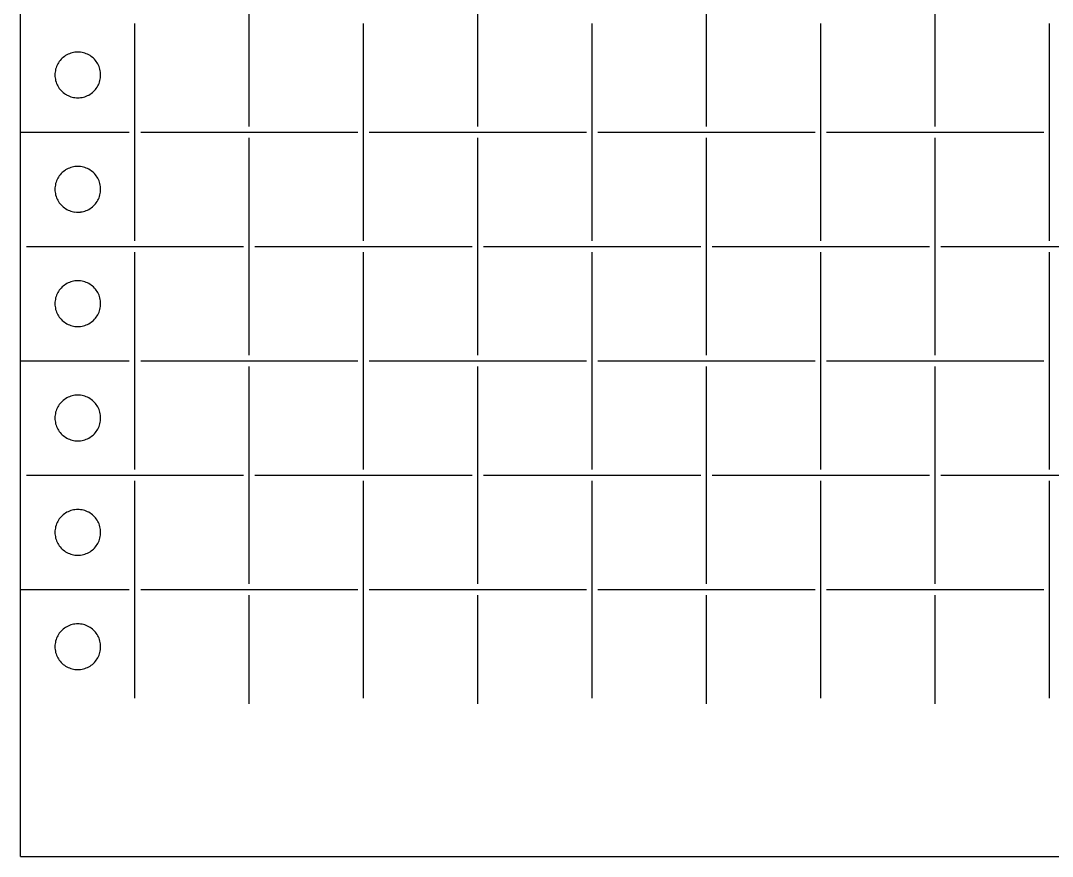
# Model space of a CAD drawing. Extents: x -1 to 369, y 33 to 428.
# Drawn here: x 49 to 193.4, y 33.2 to 150.1 of the extents above; entities that cross this region are included whole.
import ezdxf

# ---------------------------------------------------------------- set-up
doc = ezdxf.new("R2010")
doc.units = 0

msp = doc.modelspace()

# ---------------------------------------------------------------- linework, layer by layer
for p, q in [((49.0009, 33.2103), (49.0009, 395.877)), ((81.0009, 135.344), (81.0009, 165.744)), ((113.001, 135.344), (113.001, 165.744)), ((145.001, 135.344), (145.001, 165.744)), ((177.001, 135.344), (177.001, 165.744)), ((65.0009, 119.344), (65.0009, 149.744)), ((97.0009, 119.344), (97.0009, 149.744)), ((129.001, 119.344), (129.001, 149.744)), ((161.001, 119.344), (161.001, 149.744)), ((193.001, 119.344), (193.001, 149.744)), ((54.4121, 144.424), (54.299107, 144.257715)), ((54.5353, 144.583), (54.412088, 144.42416)), ((54.6682, 144.734), (54.535257, 144.583206)), ((54.8104, 144.876), (54.66825, 144.73385)), ((54.9612, 145.009), (54.810409, 144.876057)), ((55.12, 145.132), (54.961154, 145.00879)), ((55.2863, 145.245), (55.120035, 145.132004)), ((55.4593, 145.348), (55.286264, 145.245669)), ((55.6384, 145.439), (55.459282, 145.347732)), ((55.8229, 145.519), (55.638406, 145.439162)), ((56.0121, 145.587), (55.822958, 145.518905)), ((56.2051, 145.643), (56.012052, 145.586914)), ((56.4013, 145.687), (56.205113, 145.643148)), ((56.5998, 145.718), (56.401246, 145.686552)), ((56.8, 145.737), (56.599865, 145.718091)), ((57.0009, 145.744), (56.799969, 145.737678)), ((57.2018, 145.737), (57.000872, 145.743322)), ((57.402, 145.718), (57.201862, 145.736909)), ((57.6005, 145.687), (57.401946, 145.718448)), ((57.7967, 145.643), (57.600513, 145.686852)), ((57.9898, 145.587), (57.7967, 145.643)), ((58.1789, 145.519), (57.989755, 145.587095)), ((58.3634, 145.439), (58.178906, 145.518838)), ((58.5425, 145.348), (58.363382, 145.439268)), ((58.7156, 145.245), (58.542564, 145.347331)), ((58.8818, 145.132), (58.715535, 145.244996)), ((59.0407, 145.009), (58.881857, 145.13221)), ((59.1915, 144.876), (59.040706, 145.008943)), ((59.3336, 144.734), (59.19145, 144.87615)), ((59.4665, 144.583), (59.333557, 144.733794)), ((59.5898, 144.424), (59.466588, 144.58284)), ((59.7028, 144.258), (59.589807, 144.424285)), ((53.8576, 143.143), (53.826152, 142.944429)), ((53.9014, 143.339), (53.857546, 143.142827)), ((53.9575, 143.532), (53.901414, 143.33896)), ((54.0256, 143.722), (53.957505, 143.532855)), ((54.1055, 143.906), (54.025662, 143.721483)), ((54.1967, 144.085), (54.105435, 143.905902)), ((54.2991, 144.258), (54.196766, 144.08497)), ((59.8051, 144.085), (59.702769, 144.25803)), ((59.8964, 143.906), (59.805132, 144.085098)), ((59.9762, 143.722), (59.896362, 143.906517)), ((60.0443, 143.532), (59.976205, 143.721145)), ((60.1004, 143.339), (60.044314, 143.53204)), ((60.1442, 143.143), (60.100348, 143.339173)), ((60.1757, 142.945), (60.144252, 143.143571)), ((53.8072, 142.744), (53.800878, 142.543058)), ((53.8009, 142.544), (53.807222, 142.343086)), ((53.8261, 142.945), (53.807191, 142.744876)), ((53.8072, 142.343), (53.826109, 142.142848)), ((53.8261, 142.142), (53.857548, 141.943457)), ((53.8576, 141.944), (53.901454, 141.747799)), ((53.9014, 141.748), (53.957486, 141.55496)), ((53.9575, 141.555), (54.025595, 141.365855)), ((59.9762, 141.366), (60.044294, 141.555145)), ((60.0443, 141.555), (60.100386, 141.74804)), ((60.1004, 141.748), (60.144252, 141.944201)), ((60.1442, 141.944), (60.175648, 142.142543)), ((60.1946, 142.744), (60.175691, 142.944124)), ((60.1757, 142.142), (60.194609, 142.342152)), ((60.2009, 142.544), (60.194578, 142.744942)), ((60.1946, 142.343), (60.200922, 142.543914)), ((54.0256, 141.366), (54.105438, 141.181511)), ((54.1055, 141.181), (54.196765, 141.001874)), ((54.1967, 141.002), (54.299034, 140.82897)), ((54.2991, 140.829), (54.412093, 140.662743)), ((54.4121, 140.663), (54.535312, 140.504137)), ((54.5353, 140.504), (54.668243, 140.353209)), ((54.6682, 140.353), (54.81035, 140.210873)), ((54.8104, 140.211), (54.961191, 140.078045)), ((54.9612, 140.078), (55.120046, 139.954782)), ((58.8818, 139.955), (59.040643, 140.078218)), ((59.0407, 140.078), (59.191494, 140.210955)), ((59.1915, 140.211), (59.33365, 140.353127)), ((59.3336, 140.353), (59.466543, 140.503791)), ((59.4665, 140.504), (59.589712, 140.662863)), ((59.5898, 140.663), (59.702793, 140.829257)), ((59.7028, 140.829), (59.805131, 141.00203)), ((59.8051, 141.002), (59.896368, 141.181126)), ((59.8964, 141.181), (59.976238, 141.365489)), ((55.12, 139.955), (55.286265, 139.842027)), ((55.2863, 139.842), (55.459336, 139.739666)), ((55.4593, 139.739), (55.638418, 139.647729)), ((55.6384, 139.648), (55.822894, 139.568159)), ((55.8229, 139.568), (56.012042, 139.4999)), ((56.0121, 139.5), (56.205148, 139.443923)), ((56.2051, 139.444), (56.401287, 139.400143)), ((56.4013, 139.4), (56.599854, 139.368561)), ((56.5998, 139.369), (56.799935, 139.350091)), ((56.8, 139.35), (57.000931, 139.343791)), ((57.0009, 139.344), (57.201828, 139.350209)), ((57.2018, 139.35), (57.401938, 139.368909)), ((57.402, 139.369), (57.600554, 139.40044)), ((57.6005, 139.4), (57.796687, 139.443857)), ((57.7967, 139.444), (57.989745, 139.500077)), ((57.9898, 139.5), (58.178945, 139.5681)), ((58.1789, 139.568), (58.363394, 139.647841)), ((58.3634, 139.648), (58.542518, 139.739271)), ((58.5425, 139.739), (58.715536, 139.841334)), ((58.7156, 139.842), (58.881865, 139.954973)), ((49.0009, 134.544), (64.2009, 134.544)), ((65.8009, 134.544), (96.2009, 134.544)), ((97.8009, 134.544), (128.201, 134.544)), ((129.801, 134.544), (160.201, 134.544)), ((161.801, 134.544), (192.201, 134.544)), ((81.0009, 103.344), (81.0009, 133.744)), ((113.001, 103.344), (113.001, 133.744)), ((145.001, 103.344), (145.001, 133.744)), ((177.001, 103.344), (177.001, 133.744)), ((54.5353, 128.583), (54.412088, 128.424165)), ((54.6682, 128.734), (54.535257, 128.583209)), ((54.8104, 128.876), (54.66825, 128.733845)), ((54.9612, 129.009), (54.810409, 128.876073)), ((55.12, 129.132), (54.961154, 129.008782)), ((55.2863, 129.245), (55.120035, 129.131998)), ((55.4593, 129.348), (55.286264, 129.245666)), ((55.6384, 129.439), (55.459282, 129.347729)), ((55.8229, 129.519), (55.638406, 129.439159)), ((56.0121, 129.587), (55.822958, 129.5189)), ((56.2051, 129.643), (56.012052, 129.586923)), ((56.4013, 129.687), (56.205113, 129.643143)), ((56.5998, 129.718), (56.401246, 129.68656)), ((56.8, 129.737), (56.599865, 129.718091)), ((57.0009, 129.744), (56.799969, 129.737791)), ((57.2018, 129.737), (57.000872, 129.743209)), ((57.402, 129.718), (57.201862, 129.736909)), ((57.6005, 129.687), (57.401946, 129.71844)), ((57.7967, 129.643), (57.600513, 129.686857)), ((57.9898, 129.587), (57.796755, 129.643077)), ((58.1789, 129.519), (57.989755, 129.5871)), ((58.3634, 129.439), (58.178906, 129.518841)), ((58.5425, 129.348), (58.363382, 129.439271)), ((58.7156, 129.245), (58.542564, 129.347334)), ((58.8818, 129.132), (58.715535, 129.245002)), ((59.0407, 129.009), (58.881857, 129.132218)), ((59.1915, 128.876), (59.040706, 129.008927)), ((59.3336, 128.734), (59.19145, 128.876155)), ((59.4665, 128.583), (59.333557, 128.733791)), ((59.5898, 128.424), (59.466588, 128.582835)), ((53.8576, 127.143), (53.826152, 126.944429)), ((53.9014, 127.339), (53.857546, 127.142827)), ((53.9575, 127.532), (53.901414, 127.33896)), ((54.0256, 127.722), (53.957505, 127.532855)), ((54.1055, 127.906), (54.025662, 127.721483)), ((54.1967, 128.085), (54.105435, 127.905902)), ((54.2991, 128.258), (54.196766, 128.08497)), ((54.4121, 128.424), (54.299107, 128.257715)), ((59.7028, 128.258), (59.589807, 128.424285)), ((59.8051, 128.085), (59.702769, 128.25803)), ((59.8964, 127.906), (59.805132, 128.085098)), ((59.9762, 127.722), (59.896362, 127.906517)), ((60.0443, 127.532), (59.976205, 127.721145)), ((60.1004, 127.339), (60.044314, 127.53204)), ((60.1442, 127.143), (60.100348, 127.339173)), ((60.1757, 126.945), (60.144252, 127.143571)), ((53.8072, 126.745), (53.800878, 126.544058)), ((53.8009, 126.544), (53.807222, 126.343086)), ((53.8261, 126.945), (53.807191, 126.744876)), ((53.8072, 126.343), (53.826109, 126.142848)), ((53.8261, 126.143), (53.857548, 125.944457)), ((53.8576, 125.944), (53.901454, 125.747799)), ((53.9014, 125.748), (53.957486, 125.55496)), ((60.0443, 125.555), (60.100386, 125.74804)), ((60.1004, 125.748), (60.144252, 125.944201)), ((60.1442, 125.944), (60.175648, 126.142543)), ((60.1946, 126.745), (60.175691, 126.945124)), ((60.1757, 126.143), (60.194609, 126.343152)), ((60.2009, 126.544), (60.194578, 126.744942)), ((60.1946, 126.343), (60.200922, 126.543914)), ((53.9575, 125.555), (54.025595, 125.365855)), ((54.0256, 125.366), (54.105438, 125.181511)), ((54.1055, 125.181), (54.196765, 125.001874)), ((54.1967, 125.002), (54.299034, 124.82897)), ((54.2991, 124.829), (54.412093, 124.662743)), ((54.4121, 124.663), (54.535312, 124.504137)), ((54.5353, 124.504), (54.668243, 124.353209)), ((54.6682, 124.353), (54.81035, 124.210845)), ((54.8104, 124.211), (54.961191, 124.078073)), ((59.0407, 124.078), (59.191494, 124.210927)), ((59.1915, 124.211), (59.33365, 124.353155)), ((59.3336, 124.353), (59.466543, 124.503791)), ((59.4665, 124.504), (59.589712, 124.662863)), ((59.5898, 124.663), (59.702793, 124.829257)), ((59.7028, 124.829), (59.805131, 125.00203)), ((59.8051, 125.002), (59.896368, 125.181126)), ((59.8964, 125.181), (59.976238, 125.365489)), ((59.9762, 125.366), (60.044294, 125.555145)), ((54.9612, 124.078), (55.120046, 123.954782)), ((55.12, 123.955), (55.286265, 123.841998)), ((55.2863, 123.842), (55.459336, 123.739666)), ((55.4593, 123.739), (55.638418, 123.647758)), ((55.6384, 123.648), (55.822894, 123.568159)), ((55.8229, 123.568), (56.012042, 123.4999)), ((56.0121, 123.5), (56.205148, 123.443922)), ((56.2051, 123.444), (56.401287, 123.400143)), ((56.4013, 123.4), (56.599854, 123.368532)), ((56.5998, 123.369), (56.799935, 123.350091)), ((56.8, 123.35), (57.000931, 123.343791)), ((57.0009, 123.344), (57.201828, 123.350209)), ((57.2018, 123.35), (57.401938, 123.368909)), ((57.402, 123.369), (57.600554, 123.400468)), ((57.6005, 123.4), (57.796687, 123.443857)), ((57.7967, 123.444), (57.989745, 123.500078)), ((57.9898, 123.5), (58.178945, 123.5681)), ((58.1789, 123.568), (58.363394, 123.647841)), ((58.3634, 123.648), (58.542518, 123.739242)), ((58.5425, 123.739), (58.715536, 123.841334)), ((58.7156, 123.842), (58.881865, 123.955002)), ((58.8818, 123.955), (59.040643, 124.078218)), ((49.8009, 118.544), (80.2009, 118.544)), ((81.8009, 118.544), (112.201, 118.544)), ((113.801, 118.544), (144.201, 118.544)), ((145.801, 118.544), (176.201, 118.544)), ((177.801, 118.544), (208.201, 118.544)), ((65.0009, 87.3436), (65.0009, 117.744)), ((97.0009, 87.3436), (97.0009, 117.744)), ((129.001, 87.3436), (129.001, 117.744)), ((161.001, 87.3436), (161.001, 117.744)), ((193.001, 87.3436), (193.001, 117.744)), ((54.6682, 112.734), (54.535257, 112.583209)), ((54.8104, 112.876), (54.66825, 112.733845)), ((54.9612, 113.009), (54.810409, 112.876073)), ((55.12, 113.132), (54.961154, 113.008782)), ((55.2863, 113.245), (55.120035, 113.131998)), ((55.4593, 113.348), (55.286264, 113.245666)), ((55.6384, 113.439), (55.459282, 113.347729)), ((55.8229, 113.519), (55.638406, 113.439159)), ((56.0121, 113.587), (55.822958, 113.518928)), ((56.2051, 113.643), (56.012052, 113.586894)), ((56.4013, 113.687), (56.205113, 113.643143)), ((56.5998, 113.718), (56.401246, 113.68656)), ((56.8, 113.737), (56.599865, 113.718091)), ((57.0009, 113.744), (56.799969, 113.737791)), ((57.2018, 113.737), (57.000872, 113.743209)), ((57.402, 113.718), (57.201862, 113.736909)), ((57.6005, 113.687), (57.401946, 113.71844)), ((57.7967, 113.643), (57.600513, 113.686857)), ((57.9898, 113.587), (57.796755, 113.643106)), ((58.1789, 113.519), (57.989755, 113.587072)), ((58.3634, 113.439), (58.178906, 113.518841)), ((58.5425, 113.348), (58.363382, 113.439271)), ((58.7156, 113.245), (58.542564, 113.347334)), ((58.8818, 113.132), (58.715535, 113.245002)), ((59.0407, 113.009), (58.881857, 113.132218)), ((59.1915, 112.876), (59.040706, 113.008927)), ((59.3336, 112.734), (59.19145, 112.876155)), ((59.4665, 112.583), (59.333557, 112.733791)), ((53.9014, 111.339), (53.857546, 111.142799)), ((53.9575, 111.532), (53.901414, 111.33896)), ((54.0256, 111.722), (53.957505, 111.532855)), ((54.1055, 111.906), (54.025662, 111.721511)), ((54.1967, 112.085), (54.105435, 111.905874)), ((54.2991, 112.258), (54.196766, 112.08497)), ((54.4121, 112.425), (54.299107, 112.258715)), ((54.5353, 112.583), (54.412088, 112.424165)), ((59.5898, 112.425), (59.466588, 112.583835)), ((59.7028, 112.258), (59.589807, 112.424285)), ((59.8051, 112.085), (59.702769, 112.25803)), ((59.8964, 111.906), (59.805132, 112.085126)), ((59.9762, 111.722), (59.896362, 111.906489)), ((60.0443, 111.532), (59.976205, 111.721145)), ((60.1004, 111.339), (60.044314, 111.53204)), ((60.1442, 111.143), (60.100348, 111.339201)), ((53.8072, 110.745), (53.800878, 110.544058)), ((53.8009, 110.544), (53.807222, 110.343086)), ((53.8261, 110.945), (53.807191, 110.744876)), ((53.8072, 110.343), (53.826109, 110.142848)), ((53.8261, 110.143), (53.857548, 109.944457)), ((53.8576, 111.143), (53.826152, 110.944457)), ((53.8576, 109.944), (53.901454, 109.747799)), ((53.9014, 109.748), (53.957486, 109.55496)), ((60.0443, 109.555), (60.100386, 109.74804)), ((60.1004, 109.748), (60.144252, 109.944201)), ((60.1442, 109.944), (60.175648, 110.142543)), ((60.1757, 110.945), (60.144252, 111.143543)), ((60.1946, 110.745), (60.175691, 110.945124)), ((60.1757, 110.143), (60.194609, 110.343152)), ((60.2009, 110.544), (60.194578, 110.744942)), ((60.1946, 110.343), (60.200922, 110.543914)), ((53.9575, 109.555), (54.025595, 109.365855)), ((54.0256, 109.366), (54.105438, 109.181511)), ((54.1055, 109.181), (54.196765, 109.001874)), ((54.1967, 109.002), (54.299034, 108.82897)), ((54.2991, 108.829), (54.412093, 108.662743)), ((54.4121, 108.663), (54.535312, 108.504137)), ((54.5353, 108.504), (54.668243, 108.353209)), ((54.6682, 108.353), (54.81035, 108.210845)), ((59.1915, 108.211), (59.33365, 108.353155)), ((59.3336, 108.353), (59.466543, 108.503791)), ((59.4665, 108.504), (59.589712, 108.662863)), ((59.5898, 108.663), (59.702793, 108.829257)), ((59.7028, 108.829), (59.805131, 109.00203)), ((59.8051, 109.002), (59.896368, 109.181126)), ((59.8964, 109.181), (59.976238, 109.365489)), ((59.9762, 109.366), (60.044294, 109.555145)), ((54.8104, 108.211), (54.961191, 108.078073)), ((54.9612, 108.078), (55.120046, 107.954782)), ((55.12, 107.955), (55.286265, 107.841998)), ((55.2863, 107.842), (55.459336, 107.739666)), ((55.4593, 107.739), (55.638418, 107.647758)), ((55.6384, 107.648), (55.822894, 107.568159)), ((55.8229, 107.568), (56.012042, 107.4999)), ((56.0121, 107.5), (56.205148, 107.443894)), ((56.2051, 107.444), (56.401287, 107.400171)), ((56.4013, 107.4), (56.599854, 107.368532)), ((56.5998, 107.369), (56.799935, 107.350091)), ((56.8, 107.35), (57.000931, 107.343791)), ((57.0009, 107.344), (57.201828, 107.350209)), ((57.2018, 107.35), (57.401938, 107.368909)), ((57.402, 107.369), (57.600554, 107.400468)), ((57.6005, 107.4), (57.796687, 107.443829)), ((57.7967, 107.444), (57.989745, 107.500106)), ((57.9898, 107.5), (58.178945, 107.5681)), ((58.1789, 107.568), (58.363394, 107.647841)), ((58.3634, 107.648), (58.542518, 107.739242)), ((58.5425, 107.739), (58.715536, 107.841334)), ((58.7156, 107.842), (58.881865, 107.955002)), ((58.8818, 107.955), (59.040643, 108.078218)), ((59.0407, 108.078), (59.191494, 108.210927)), ((49.0009, 102.544), (64.2009, 102.544)), ((65.8009, 102.544), (96.2009, 102.544)), ((97.8009, 102.544), (128.201, 102.544)), ((129.801, 102.544), (160.201, 102.544)), ((161.801, 102.544), (192.201, 102.544)), ((81.0009, 71.3436), (81.0009, 101.744)), ((113.001, 71.3436), (113.001, 101.744)), ((145.001, 71.3436), (145.001, 101.744)), ((177.001, 71.3436), (177.001, 101.744)), ((54.8104, 96.8763), (54.66825, 96.734145)), ((54.9612, 97.0092), (54.810409, 96.876273)), ((55.12, 97.1325), (54.961154, 97.009282)), ((55.2863, 97.2455), (55.120035, 97.132498)), ((55.4593, 97.3478), (55.286264, 97.245466)), ((55.6384, 97.439), (55.459282, 97.347758)), ((55.8229, 97.5189), (55.638406, 97.439059)), ((56.0121, 97.587), (55.822958, 97.5189)), ((56.2051, 97.6431), (56.012052, 97.586994)), ((56.4013, 97.6869), (56.205113, 97.643071)), ((56.5998, 97.7184), (56.401246, 97.686932)), ((56.8, 97.7373), (56.599865, 97.718391)), ((57.0009, 97.7436), (56.799969, 97.737391)), ((57.2018, 97.7373), (57.000872, 97.743509)), ((57.402, 97.7184), (57.201862, 97.737309)), ((57.6005, 97.6869), (57.401946, 97.718368)), ((57.7967, 97.6431), (57.600513, 97.686929)), ((57.9898, 97.587), (57.796755, 97.643106)), ((58.1789, 97.5189), (57.989755, 97.587)), ((58.3634, 97.439), (58.178906, 97.518841)), ((58.5425, 97.3478), (58.363382, 97.439042)), ((58.7156, 97.2455), (58.542564, 97.347834)), ((58.8818, 97.1325), (58.715535, 97.245502)), ((59.0407, 97.0092), (58.881857, 97.132418)), ((59.1915, 96.8763), (59.040706, 97.009227)), ((59.3336, 96.7342), (59.19145, 96.876355)), ((53.9014, 95.3394), (53.857546, 95.143199)), ((53.9575, 95.5325), (53.901414, 95.33946)), ((54.0256, 95.7216), (53.957505, 95.532455)), ((54.1055, 95.9061), (54.025662, 95.721611)), ((54.1967, 96.0852), (54.105435, 95.906074)), ((54.2991, 96.2582), (54.196766, 96.08517)), ((54.4121, 96.4245), (54.299107, 96.258243)), ((54.5353, 96.5834), (54.412088, 96.424537)), ((54.6682, 96.7342), (54.535257, 96.583409)), ((59.4665, 96.5834), (59.333557, 96.734191)), ((59.5898, 96.4245), (59.466588, 96.583363)), ((59.7028, 96.2582), (59.589807, 96.424457)), ((59.8051, 96.0852), (59.702769, 96.25823)), ((59.8964, 95.9061), (59.805132, 96.085226)), ((59.9762, 95.7216), (59.896362, 95.906089)), ((60.0443, 95.5325), (59.976205, 95.721645)), ((60.1004, 95.3394), (60.044314, 95.53244)), ((60.1442, 95.1432), (60.100348, 95.339401)), ((53.8072, 94.7445), (53.800878, 94.543586)), ((53.8009, 94.5436), (53.807222, 94.342658)), ((53.8261, 94.9447), (53.807191, 94.744548)), ((53.8072, 94.3427), (53.826109, 94.142576)), ((53.8261, 94.1425), (53.857548, 93.943957)), ((53.8576, 95.1432), (53.826152, 94.944657)), ((53.8576, 93.944), (53.901454, 93.747799)), ((60.1004, 93.7478), (60.144252, 93.944001)), ((60.1442, 93.944), (60.175648, 94.142543)), ((60.1757, 94.9447), (60.144252, 95.143243)), ((60.1946, 94.7445), (60.175691, 94.944652)), ((60.1757, 94.1425), (60.194609, 94.342624)), ((60.2009, 94.5436), (60.194578, 94.744514)), ((60.1946, 94.3427), (60.200922, 94.543642)), ((53.9014, 93.7478), (53.957486, 93.55476)), ((53.9575, 93.5548), (54.025595, 93.365655)), ((54.0256, 93.3656), (54.105438, 93.181111)), ((54.1055, 93.1811), (54.196765, 93.001974)), ((54.1967, 93.002), (54.299034, 92.82897)), ((54.2991, 92.829), (54.412093, 92.662715)), ((54.4121, 92.6627), (54.535312, 92.503865)), ((54.5353, 92.5038), (54.668243, 92.353009)), ((59.3336, 92.3531), (59.466543, 92.503891)), ((59.4665, 92.5038), (59.589712, 92.662635)), ((59.5898, 92.6627), (59.702793, 92.828985)), ((59.7028, 92.829), (59.805131, 93.00203)), ((59.8051, 93.002), (59.896368, 93.181126)), ((59.8964, 93.1811), (59.976238, 93.365589)), ((59.9762, 93.3656), (60.044294, 93.554745)), ((60.0443, 93.5548), (60.100386, 93.74784)), ((54.6682, 92.3531), (54.81035, 92.210945)), ((54.8104, 92.2109), (54.961191, 92.077973)), ((54.9612, 92.078), (55.120046, 91.954782)), ((55.12, 91.9548), (55.286265, 91.841798)), ((55.2863, 91.8418), (55.459336, 91.739466)), ((55.4593, 91.7394), (55.638418, 91.648129)), ((55.6384, 91.6482), (55.822894, 91.568359)), ((55.8229, 91.5683), (56.012042, 91.500228)), ((56.0121, 91.5002), (56.205148, 91.444094)), ((56.2051, 91.4441), (56.401287, 91.400243)), ((56.4013, 91.4003), (56.599854, 91.36886)), ((56.5998, 91.3688), (56.799935, 91.349891)), ((56.8, 91.3499), (57.000931, 91.343691)), ((57.0009, 91.3436), (57.201828, 91.349809)), ((57.2018, 91.3499), (57.401938, 91.368809)), ((57.402, 91.3688), (57.600554, 91.400239)), ((57.6005, 91.4003), (57.796687, 91.444157)), ((57.7967, 91.4441), (57.989745, 91.500206)), ((57.9898, 91.5002), (58.178945, 91.568272)), ((58.1789, 91.5683), (58.363394, 91.648141)), ((58.3634, 91.6482), (58.542518, 91.739471)), ((58.5425, 91.7394), (58.715536, 91.841734)), ((58.7156, 91.8418), (58.881865, 91.954802)), ((58.8818, 91.9548), (59.040643, 92.078018)), ((59.0407, 92.078), (59.191494, 92.210927)), ((59.1915, 92.2109), (59.33365, 92.353055)), ((49.8009, 86.5436), (80.2009, 86.5436)), ((65.0009, 55.3436), (65.0009, 85.7436)), ((81.8009, 86.5436), (112.201, 86.5436)), ((97.0009, 55.3436), (97.0009, 85.7436)), ((113.801, 86.5436), (144.201, 86.5436)), ((129.001, 55.3436), (129.001, 85.7436)), ((145.801, 86.5436), (176.201, 86.5436)), ((161.001, 55.3436), (161.001, 85.7436)), ((177.801, 86.5436), (208.201, 86.5436)), ((193.001, 55.3436), (193.001, 85.7436)), ((54.8104, 80.8763), (54.66825, 80.734145)), ((54.9612, 81.0093), (54.810409, 80.876373)), ((55.12, 81.1325), (54.961154, 81.009282)), ((55.2863, 81.2455), (55.120035, 81.132498)), ((55.4593, 81.3478), (55.286264, 81.245466)), ((55.6384, 81.4391), (55.459282, 81.347858)), ((55.8229, 81.5189), (55.638406, 81.439059)), ((56.0121, 81.587), (55.822958, 81.5189)), ((56.2051, 81.6431), (56.012052, 81.587023)), ((56.4013, 81.6869), (56.205113, 81.643043)), ((56.5998, 81.7184), (56.401246, 81.686932)), ((56.8, 81.7373), (56.599865, 81.718391)), ((57.0009, 81.7436), (56.799969, 81.737391)), ((57.2018, 81.7373), (57.000872, 81.743509)), ((57.402, 81.7184), (57.201862, 81.737309)), ((57.6005, 81.6869), (57.401946, 81.718368)), ((57.7967, 81.6431), (57.600513, 81.686957)), ((57.9898, 81.587), (57.796755, 81.643078)), ((58.1789, 81.5189), (57.989755, 81.587)), ((58.3634, 81.4391), (58.178906, 81.518941)), ((58.5425, 81.3478), (58.363382, 81.439042)), ((58.7156, 81.2455), (58.542564, 81.347834)), ((58.8818, 81.1325), (58.715535, 81.245502)), ((59.0407, 81.0093), (58.881857, 81.132518)), ((59.1915, 80.8763), (59.040706, 81.009227)), ((59.3336, 80.7342), (59.19145, 80.876355)), ((53.9575, 79.5325), (53.901414, 79.33946)), ((54.0256, 79.7216), (53.957505, 79.532455)), ((54.1055, 79.9061), (54.025662, 79.721611)), ((54.1967, 80.0852), (54.105435, 79.906074)), ((54.2991, 80.2583), (54.196766, 80.08527)), ((54.4121, 80.4245), (54.299107, 80.258243)), ((54.5353, 80.5834), (54.412088, 80.424537)), ((54.6682, 80.7342), (54.535257, 80.583409)), ((59.4665, 80.5834), (59.333557, 80.734191)), ((59.5898, 80.4245), (59.466588, 80.583363)), ((59.7028, 80.2583), (59.589807, 80.424557)), ((59.8051, 80.0852), (59.702769, 80.25823)), ((59.8964, 79.9061), (59.805132, 80.085226)), ((59.9762, 79.7216), (59.896362, 79.906089)), ((60.0443, 79.5325), (59.976205, 79.721645)), ((60.1004, 79.3394), (60.044314, 79.53244)), ((53.8072, 78.7445), (53.800878, 78.543586)), ((53.8009, 78.5436), (53.807222, 78.342658)), ((53.8261, 78.9447), (53.807191, 78.744548)), ((53.8072, 78.3427), (53.826109, 78.142576)), ((53.8261, 78.1426), (53.857548, 77.944029)), ((53.8576, 79.1432), (53.826152, 78.944657)), ((53.9014, 79.3394), (53.857546, 79.143199)), ((60.1442, 79.1432), (60.100348, 79.339401)), ((60.1442, 77.944), (60.175648, 78.142571)), ((60.1757, 78.9447), (60.144252, 79.143243)), ((60.1946, 78.7445), (60.175691, 78.944652)), ((60.1757, 78.1426), (60.194609, 78.342724)), ((60.2009, 78.5436), (60.194578, 78.744514)), ((60.1946, 78.3427), (60.200922, 78.543642)), ((53.8576, 77.944), (53.901454, 77.747827)), ((53.9014, 77.7478), (53.957486, 77.55476)), ((53.9575, 77.5548), (54.025595, 77.365655)), ((54.0256, 77.3656), (54.105438, 77.181111)), ((54.1055, 77.1811), (54.196765, 77.001974)), ((54.1967, 77.002), (54.299034, 76.82897)), ((54.2991, 76.829), (54.412093, 76.662715)), ((54.4121, 76.6627), (54.535312, 76.503865)), ((59.4665, 76.5039), (59.589712, 76.662735)), ((59.5898, 76.6627), (59.702793, 76.828985)), ((59.7028, 76.829), (59.805131, 77.00203)), ((59.8051, 77.002), (59.896368, 77.181126)), ((59.8964, 77.1811), (59.976238, 77.365589)), ((59.9762, 77.3656), (60.044294, 77.554745)), ((60.0443, 77.5548), (60.100386, 77.74784)), ((60.1004, 77.7478), (60.144252, 77.943973)), ((54.5353, 76.5039), (54.668243, 76.353109)), ((54.6682, 76.3531), (54.81035, 76.210945)), ((54.8104, 76.2109), (54.961191, 76.077973)), ((54.9612, 76.078), (55.120046, 75.954782)), ((55.12, 75.9548), (55.286265, 75.841798)), ((55.2863, 75.8418), (55.459336, 75.739466)), ((55.4593, 75.7394), (55.638418, 75.648129)), ((55.6384, 75.6482), (55.822894, 75.568359)), ((55.8229, 75.5683), (56.012042, 75.500228)), ((56.0121, 75.5003), (56.205148, 75.444194)), ((56.2051, 75.4441), (56.401287, 75.400243)), ((56.4013, 75.4003), (56.599854, 75.36886)), ((56.5998, 75.3689), (56.799935, 75.349991)), ((56.8, 75.3499), (57.000931, 75.343691)), ((57.0009, 75.3436), (57.201828, 75.349809)), ((57.2018, 75.3499), (57.401938, 75.368809)), ((57.402, 75.3689), (57.600554, 75.40034)), ((57.6005, 75.4003), (57.796687, 75.444157)), ((57.7967, 75.4441), (57.989745, 75.500206)), ((57.9898, 75.5003), (58.178945, 75.568372)), ((58.1789, 75.5683), (58.363394, 75.648141)), ((58.3634, 75.6482), (58.542518, 75.739471)), ((58.5425, 75.7394), (58.715536, 75.841734)), ((58.7156, 75.8418), (58.881865, 75.954802)), ((58.8818, 75.9548), (59.040643, 76.078018)), ((59.0407, 76.078), (59.191494, 76.210927)), ((59.1915, 76.2109), (59.33365, 76.353055)), ((59.3336, 76.3531), (59.466543, 76.503891)), ((49.0009, 70.5436), (64.2009, 70.5436)), ((65.8009, 70.5436), (96.2009, 70.5436)), ((81.0009, 54.5436), (81.0009, 69.7436)), ((97.8009, 70.5436), (128.201, 70.5436)), ((113.001, 54.5436), (113.001, 69.7436)), ((129.801, 70.5436), (160.201, 70.5436)), ((145.001, 54.5436), (145.001, 69.7436)), ((161.801, 70.5436), (192.201, 70.5436)), ((177.001, 54.5436), (177.001, 69.7436)), ((54.9612, 65.0093), (54.810409, 64.876345)), ((55.12, 65.1325), (54.961154, 65.009282)), ((55.2863, 65.2455), (55.120035, 65.132498)), ((55.4593, 65.3478), (55.286264, 65.245495)), ((55.6384, 65.4391), (55.459282, 65.347829)), ((55.8229, 65.5189), (55.638406, 65.439059)), ((56.0121, 65.587), (55.822958, 65.5189)), ((56.2051, 65.6431), (56.012052, 65.587023)), ((56.4013, 65.6869), (56.205113, 65.643043)), ((56.5998, 65.7184), (56.401246, 65.68696)), ((56.8, 65.7373), (56.599865, 65.718391)), ((57.0009, 65.7436), (56.799969, 65.737391)), ((57.2018, 65.7373), (57.000872, 65.743509)), ((57.402, 65.7184), (57.201862, 65.737309)), ((57.6005, 65.6869), (57.401946, 65.718339)), ((57.7967, 65.6431), (57.600513, 65.686957)), ((57.9898, 65.587), (57.796755, 65.643078)), ((58.1789, 65.5189), (57.989755, 65.587)), ((58.3634, 65.4391), (58.178906, 65.518941)), ((58.5425, 65.3478), (58.363382, 65.439071)), ((58.7156, 65.2455), (58.542564, 65.347805)), ((58.8818, 65.1325), (58.715535, 65.245502)), ((59.0407, 65.0093), (58.881857, 65.132518)), ((59.1915, 64.8763), (59.040706, 65.009255)), ((54.0256, 63.7216), (53.957505, 63.532455)), ((54.1055, 63.9061), (54.025662, 63.721611)), ((54.1967, 64.0852), (54.105435, 63.906074)), ((54.2991, 64.2583), (54.196766, 64.08527)), ((54.4121, 64.4245), (54.299107, 64.258243)), ((54.5353, 64.5834), (54.412088, 64.424537)), ((54.6682, 64.7342), (54.535257, 64.583409)), ((54.8104, 64.8763), (54.66825, 64.734173)), ((59.3336, 64.7342), (59.19145, 64.876327)), ((59.4665, 64.5834), (59.333557, 64.734191)), ((59.5898, 64.4245), (59.466588, 64.583363)), ((59.7028, 64.2583), (59.589807, 64.424557)), ((59.8051, 64.0852), (59.702769, 64.25823)), ((59.8964, 63.9061), (59.805132, 64.085226)), ((59.9762, 63.7216), (59.896362, 63.906089)), ((60.0443, 63.5325), (59.976205, 63.721645)), ((53.8072, 62.7446), (53.800878, 62.543686)), ((53.8009, 62.5436), (53.807222, 62.342658)), ((53.8261, 62.9447), (53.807191, 62.744548)), ((53.8072, 62.3427), (53.826109, 62.142576)), ((53.8261, 62.1426), (53.857548, 61.944029)), ((53.8576, 63.1432), (53.826152, 62.944657)), ((53.9014, 63.3394), (53.857546, 63.143199)), ((53.9575, 63.5325), (53.901414, 63.33946)), ((60.1004, 63.3394), (60.044314, 63.53244)), ((60.1442, 63.1432), (60.100348, 63.339401)), ((60.1442, 61.944), (60.175648, 62.142571)), ((60.1757, 62.9447), (60.144252, 63.143243)), ((60.1946, 62.7446), (60.175691, 62.944752)), ((60.1757, 62.1426), (60.194609, 62.342724)), ((60.2009, 62.5436), (60.194578, 62.744514)), ((60.1946, 62.3427), (60.200922, 62.543642)), ((53.8576, 61.944), (53.901454, 61.747827)), ((53.9014, 61.7478), (53.957486, 61.55476)), ((53.9575, 61.5548), (54.025595, 61.365655)), ((54.0256, 61.3656), (54.105438, 61.181083)), ((54.1055, 61.1811), (54.196765, 61.002002)), ((54.1967, 61.002), (54.299034, 60.82897)), ((54.2991, 60.829), (54.412093, 60.662715)), ((54.4121, 60.6627), (54.535312, 60.503865)), ((59.4665, 60.5039), (59.589712, 60.662735)), ((59.5898, 60.6627), (59.702793, 60.828985)), ((59.7028, 60.829), (59.805131, 61.00203)), ((59.8051, 61.002), (59.896368, 61.181098)), ((59.8964, 61.1811), (59.976238, 61.365617)), ((59.9762, 61.3656), (60.044294, 61.554745)), ((60.0443, 61.5548), (60.100386, 61.74784)), ((60.1004, 61.7478), (60.144252, 61.943973)), ((54.5353, 60.5039), (54.668243, 60.353109)), ((54.6682, 60.3531), (54.81035, 60.210945)), ((54.8104, 60.2109), (54.961191, 60.077945)), ((54.9612, 60.078), (55.120046, 59.95481)), ((55.12, 59.9548), (55.286265, 59.841798)), ((55.2863, 59.8418), (55.459336, 59.739466)), ((55.4593, 59.7395), (55.638418, 59.648229)), ((55.6384, 59.6482), (55.822894, 59.568359)), ((55.8229, 59.5683), (56.012042, 59.5002)), ((56.0121, 59.5002), (56.205148, 59.444122)), ((56.2051, 59.4442), (56.401287, 59.400343)), ((56.4013, 59.4003), (56.599854, 59.368861)), ((56.5998, 59.3689), (56.799935, 59.349991)), ((56.8, 59.35), (57.000931, 59.343791)), ((57.0009, 59.3436), (57.201828, 59.349809)), ((57.2018, 59.35), (57.401938, 59.368909)), ((57.402, 59.3689), (57.600554, 59.400339)), ((57.6005, 59.4003), (57.796687, 59.444157)), ((57.7967, 59.4442), (57.989745, 59.500278)), ((57.9898, 59.5002), (58.178945, 59.5683)), ((58.1789, 59.5683), (58.363394, 59.648141)), ((58.3634, 59.6482), (58.542518, 59.739471)), ((58.5425, 59.7395), (58.715536, 59.841834)), ((58.7156, 59.8418), (58.881865, 59.954802)), ((58.8818, 59.9548), (59.040643, 60.07799)), ((59.0407, 60.078), (59.191494, 60.210955)), ((59.1915, 60.2109), (59.33365, 60.353055)), ((59.3336, 60.3531), (59.466543, 60.503891)), ((49.0009, 33.2103), (369.001, 33.2103))]:
    msp.add_line(p, q)

doc.saveas('drawing.dxf')
